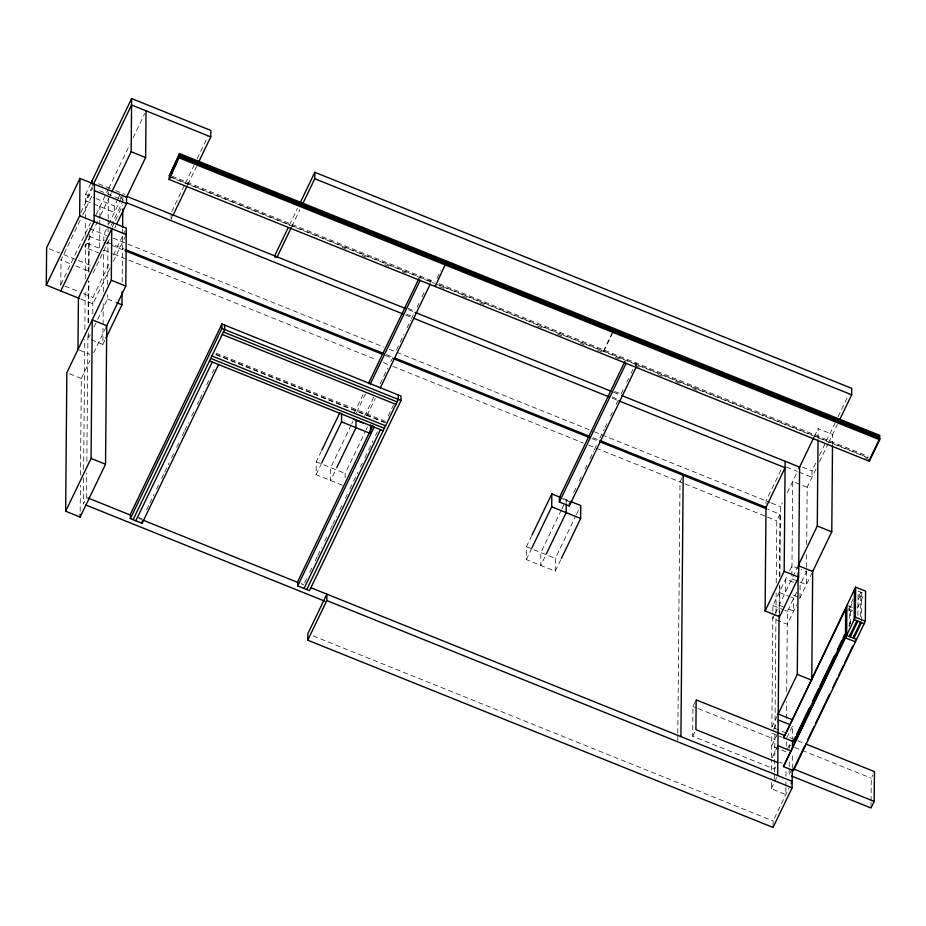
<?xml version="1.0" encoding="UTF-8"?>
<svg xmlns="http://www.w3.org/2000/svg" width="926" height="926" viewBox="0 0 926 926"><rect width="100%" height="100%" fill="white"/><g stroke="black" fill="none" stroke-linecap="round" stroke-linejoin="round"><path stroke-width="0.69" stroke-dasharray="4.63 3.47" d="M60.815 285.196L61.047 259.315M80.18 511.279L80.4 485.305M80.493 475.2L81.314 378.502L89.996 360.48M99.557 253.284L85.088 247.462L85.111 244.626M85.18 236.13L85.319 220.562M85.331 219.138L85.539 194.298L90.748 183.487M83.583 478.024L83.352 504.01L86.535 497.424L86.743 472.873M83.653 469.366L84.775 339.437M84.856 329.332L85.215 288.912M85.296 278.807L85.597 244.151M86.847 461.333L87.924 335.733M88.039 322.734L88.398 280.867M88.468 272.209L88.757 239.001M88.468 332.897L88.41 338.615L90.262 334.784M88.549 322.896L88.908 281.458M88.989 271.445L89.313 234.29M92.797 313.891L92.936 297.42L110.229 261.468M99.603 247.624L99.788 226.384M99.8 224.972L99.846 219.3M99.858 217.888L99.962 206.556M91.049 339.68L102.89 344.437L103.041 325.859M103.064 324.436L103.261 301.563M103.342 291.563L103.7 250.124M97.635 319.447L107.474 299.005L107.52 294.711M107.601 284.71L107.972 241.836M108.053 231.836L108.111 226.118M108.122 224.694L108.157 220.4M108.168 218.976L108.365 196.115M108.377 194.68L108.4 191.821M117.949 198.743L114.488 205.942L114.43 212.39L85.493 200.734L92.334 186.508M120.785 199.183L120.808 196.601M122.151 281.967L122.556 234.799M122.568 233.375L122.602 229.081M122.845 200.502L122.88 197.365M171.067 218.119L171.102 214.253M342.423 485.247L316.113 474.668L316.229 461.773L321.183 451.471M345.132 477.712L345.166 473.417L365.62 430.914M420.138 278.24L420.161 276.029M430.069 284.456L430.104 280.034M560.809 559.663L555.23 571.249L526.292 559.605L526.408 546.722L531.362 536.409M555.23 571.249L555.345 558.366L575.798 515.863M566.261 502.598L566.284 499.739L565.045 502.309M569.34 503.79L569.363 501.568L560.658 498.072M636.046 367.356L636.093 362.923M677.786 740.325L677.832 734.549M677.844 733.114L680.008 481.914L682.659 476.415M775.687 766.994L774.634 769.193L692.717 736.239L692.972 706.469L695.623 700.959M766.033 503.756L766.057 500.897L781.428 468.95M785.873 787.482L785.815 794.589L771.335 788.767L771.427 778.812M771.497 770.282L771.59 760.339M771.613 757.48L771.821 733.137L782.343 737.374M786.336 733.022L771.867 727.199L772.851 612.723M772.863 611.287L772.921 605.558L787.366 575.555M773.06 826.154L773.106 820.992L789.091 787.771M774.541 779.264L774.599 773.488M774.611 772.053L774.935 734.515M774.981 728.739L775.965 614.69M775.976 613.243L776.15 593.034M776.231 582.929L776.775 520.852L779.947 514.254L768.013 509.45M779.102 612.422L779.333 584.989M779.414 576.331L779.947 514.254M779.588 615.327L779.854 585.313M779.923 576.748L780.525 506.719L782.366 502.887M785.885 786.058L785.919 781.799M785.966 776.104L786.024 770.42M786.232 746.125L786.278 740.395M786.463 718.715L786.614 701.538M786.695 691.525L787.389 611.38L796.638 592.177M789.16 767.932L789.102 775.016L791.742 769.518M789.172 766.52L789.23 759.424M789.334 748.081L789.357 745.245L793.316 746.842M792.274 768.592L792.413 752.954M799.983 597.86L800.099 584.977L806.453 571.77L801.187 569.652M806.604 554.57L806.338 584.665L797.136 580.949M806.685 544.534L807.183 487.226L816.292 468.29M815.725 463.139L812.009 470.871L811.952 477.318L798.525 471.913M818.04 438.611L818.133 428.576L832.601 434.41L832.52 444.434M849.431 626.439L849.605 606.391L853.089 599.145M850.415 623.962L850.566 606.773L852.881 601.946M857.904 615.443L858.113 591.089L863.483 593.253M860.613 616.531L860.821 592.189L857.927 598.219M861.423 621.172L861.678 592.524L857.615 600.974M871.019 806.569L871.053 802.31M871.065 800.897L871.262 778.21L872.848 774.912M80.863 212.482L92.6 188.094M80.192 220.203L61.035 259.998L70.399 263.771M82.657 215.075L92.554 194.529M60.827 284.502L90.482 222.877M96.13 214.519L108.053 189.749M108.678 188.453L129.848 144.468M132.962 137.997L144.792 113.412M85.088 247.462L100.031 216.406M100.656 215.121L109.372 197.006M109.986 195.71L111.236 193.117M118.528 197.539L120.264 193.939M106.293 229.289L103.839 234.405L103.781 240.841L105.622 237.01M108.759 224.185L120.438 199.9M121.051 198.627L122.903 194.784M111.155 225.516L122.845 201.231M112.011 227.402L122.857 204.866M93.144 272.927L109.824 238.26M114.766 227.993L116.005 225.423M113.319 255.055L125.068 230.667M110.182 267.915L92.878 303.867L80.84 299.017M113.273 261.502L126.249 234.533M93.954 327.121L97.022 320.732M93.676 352.841L105.495 328.279M102.89 344.437L105.344 339.333M171.727 211.672L184.76 184.598M185.385 183.302L194.066 165.256M197.18 158.809L208.35 135.59M171.055 219.404L172.294 216.834M187.816 184.598L196.497 166.541M146.574 509.775L149.086 504.566M149.711 503.269L154.098 494.16M156.598 488.951L158.473 485.05M161.61 478.534L164.11 473.336M164.747 472.029L169.122 462.919M171.634 457.71L173.509 453.809M176.646 447.304L179.146 442.096M182.283 435.59L184.158 431.678M184.783 430.382L188.545 422.569M191.682 416.063L194.182 410.855M197.319 404.349L199.194 400.449M199.819 399.141L203.581 391.339M206.706 384.822L209.218 379.625M212.343 373.109L214.23 369.208M289.398 225.168L297.466 208.396M291.829 226.453L299.897 209.693M316.113 474.668L321.079 464.354M354.056 413.378L363.409 393.944M356.51 412.626L365.863 393.191M351.151 425.092L330.698 467.595L330.594 480.49L336.161 468.892M351.776 423.807L353.014 421.226M364.624 416.087L373.988 396.652M380.216 383.7L387.705 368.143M390.818 361.672L393.319 356.487M396.432 350.005L399.546 343.523M400.171 342.226L403.921 334.46M407.035 327.978L410.774 320.199M411.399 318.903L414.512 312.432M417.013 307.247L418.888 303.358M422.001 296.876L424.502 291.702M367.09 415.334L375.192 398.493M437.06 278.309L440.707 270.739M366.245 429.629L367.483 427.06M306.599 578.831L304.087 584.04L301.563 583.021M309.724 572.326L312.236 567.117M315.361 560.612L317.248 556.7M317.873 555.403L321.635 547.59M324.76 541.085L327.272 535.876M330.397 529.371L332.284 525.47M332.909 524.162L336.659 516.361M339.796 509.844L342.921 503.339M345.433 498.13L347.308 494.229M349.82 489.021L352.945 482.515M353.57 481.219L357.957 472.11M360.469 466.901L362.344 462.988M364.856 457.791L367.981 451.275M368.606 449.978L372.993 440.869M375.493 435.66L377.38 431.759M388.283 415.82L391.42 409.304M391.675 408.771L393.504 404.986M603.277 351.336L613 331.138M603.879 351.278L612.387 333.615M526.292 559.605L531.871 548.018M561.33 510.041L540.877 552.544L540.761 565.427L546.34 553.841M561.943 508.756L564.432 503.605M573.726 492.505L576.215 487.319M579.34 480.837L581.204 476.948M584.954 469.181L586.818 465.292M589.943 458.81L593.682 451.043M594.307 449.747L597.42 443.265M599.921 438.079L604.284 429.004M604.909 427.708L607.398 422.534M610.523 416.052L612.387 412.163M616.126 404.384L618.001 400.507M621.115 394.025L623.615 388.839M626.728 382.357L628.604 378.468M631.092 373.294L632.967 369.405M576.423 514.578L580.139 506.846M787.297 492.655L797.749 470.94M814.405 436.308L818.133 428.576M819.452 455.395L825.656 442.501M826.281 441.216L834.963 423.159M838.065 416.712L848.621 394.789M819.394 461.842L828.087 443.797M828.701 442.501L837.393 424.444M692.717 736.239L695.901 729.63M789.67 570.752L791.985 565.948L799.879 569.12M774.668 614.586L772.805 618.452L787.274 624.274L796.58 604.944M775.282 613.301L798.224 565.636M799.682 598.509L812.692 571.458M771.867 727.199L777.643 715.196M773.546 729.538L777.597 721.134M777.527 733.924L771.705 746.032L786.174 751.854L790.804 742.247M772.168 757.711L777.956 745.708M786.868 737.767L792.644 725.752L792.529 738.647L787.274 736.529M848.76 626.08L851.897 619.575M857.418 608.093L863.229 596.031M771.335 788.767L774.229 782.759M774.807 781.556L777.69 775.56M171.831 176.102L435.232 282.094M439.26 283.715L868.032 456.263M171.819 177.306L433.889 282.766M439.248 284.919L868.021 457.467M169.145 176.635L434.444 283.391M435.787 283.935L868.021 457.872M341.983 247.392L346 249.013M362.078 255.483L366.106 257.104M384.857 264.651L388.885 266.271M402.278 271.665L406.306 273.286M439.804 286.759L443.82 288.38M462.583 295.926L466.6 297.547M479.992 302.941L484.02 304.55M537.612 326.126L541.629 327.746M557.707 334.217L561.735 335.825M580.486 343.384L584.514 344.993M597.907 350.387L601.935 352.007M615.304 357.39L619.32 358.999M635.363 365.457L639.368 367.078M658.085 374.602L662.102 376.222M675.471 381.605L679.487 383.214M692.856 388.596L699.535 391.281M865.335 458.011L869.352 459.62M98.48 183.742L110.379 188.522M115.576 190.617L124.906 194.367M408.007 308.3L414.709 310.997M614.702 391.478L620.073 393.643M802.611 467.098L812.009 470.871M408.435 309.689L413.795 311.854M613.533 392.23L620.235 394.927M99.742 190.71L123.528 200.282M406.607 314.203L411.977 316.356M611.959 396.837L618.672 399.546M786.452 467.051L797.182 471.38M405.692 315.06L412.394 317.757M612.132 398.134L617.503 400.287M85.539 194.298L94.753 198.002M96.072 198.534L114.488 205.942M807.183 487.226L792.714 481.404L791.869 578.831L795.816 580.428M89.359 228.583L106.513 235.482M113.215 238.179L126.619 243.573M127.962 244.117L384.001 347.146M389.371 349.31L593.126 431.308M594.469 431.84L770.004 502.482M771.312 503.015L780.525 506.719M107.798 242.462L123.887 248.944M386.628 354.67L393.33 357.367M593.068 437.743L598.439 439.908M88.78 236.118L123.667 250.147M385.309 355.445L392.022 358.142M591.945 438.6L597.305 440.753M86.951 243.249L99.024 248.11M104.395 250.275L112.44 253.504M113.782 254.048L376.766 359.878M383.48 362.575L391.524 365.816M392.867 366.36L583.403 443.033M588.774 445.198L683.99 483.511M685.309 484.043L766.172 516.581M767.492 517.113L776.775 520.852M49.252 248.805L59.773 253.041M63.767 254.638L77.147 260.021M78.49 260.565L91.859 265.947M75.758 265.924L89.127 271.306M107.474 299.005L115.368 302.177M64.843 286.111L78.224 291.493M83.572 293.646L92.936 297.42M793.524 582.327L785.63 579.155L785.514 592.038L788.142 593.103M848.135 605.789L853.274 607.861M215.955 353.119L385.61 421.388M215.943 354.322L385.598 422.603M848.181 608.776L853.159 610.778M215.943 354.727L384.255 422.464M848.181 609.979L851.908 611.484M563.656 498.674L568.923 500.792M793.408 595.221L798.675 597.339M779.275 592.362L789.797 596.587M791.117 597.12L793.744 598.184L793.628 611.067L785.734 607.896M779.16 605.245L784.426 607.363M772.921 605.558L783.442 609.794M784.762 610.327L787.389 611.38M79.277 350.121L89.799 354.357M316.229 461.773L345.166 473.417M526.408 546.722L555.345 558.366M69.485 373.745L81.314 378.502M797.818 740.777L804.428 743.428M692.972 706.469L696.942 708.054M698.262 708.587L774.888 739.423M794.635 747.375L871.262 778.21M779.495 762.086L782.123 763.151M138.391 517.356L142.187 518.884M138.854 518.479L141.539 519.555M301.216 583.808L303.902 584.896M313.173 635.907L773.106 820.992"/><path stroke-width="1.39" d="M79.497 298.485L46.3 285.115L46.624 247.74L79.983 178.417L126.561 197.157L126.515 203.604L116.63 224.138M65.653 511.233L91.072 458.428L92.264 319.875L106.733 325.697L105.541 464.25L80.122 517.055L65.653 511.233L66.846 372.68L111.328 280.265L111.768 228.71L78.409 298.045L77.969 349.588M46.3 285.115L79.659 215.793L79.983 178.417M80.122 517.055L80.157 514.173M91.871 183.672L91.894 181.091M94.452 184.239L94.139 221.615L60.769 290.938M105.958 338.048L121.954 304.828L122.058 291.968M122.614 227.657L122.776 209.079M106.027 327.167L125.797 286.088L126.295 228.097L94.186 215.168M111.861 191.832L131.156 151.725L131.619 98.561L210.827 130.439L210.769 136.886L198.361 162.675M218.571 364.531L142.153 523.317L130.392 518.583L130.439 514.15L221.951 324.007L401.027 396.073L400.993 400.507L309.481 590.649L297.721 585.915L297.755 581.493L372.923 425.3M142.153 523.317L142.176 521.095M126.33 197.655L145.625 157.547L146.03 110.831M169.122 179.447L179.459 156.783L879.677 438.565L879.665 439.769L869.34 461.229L169.122 179.447L179.47 155.174L879.688 436.956L879.677 438.16L179.459 156.378M169.134 177.838L179.47 155.174M179.47 154.769L179.482 153.566L879.7 435.347L879.688 436.551L179.47 154.769L169.145 176.229L179.482 153.566M130.392 518.583L221.904 328.441L221.951 324.007M224.659 325.095L224.624 329.529L133.112 519.671M275.103 257.405L275.126 254.824L288.16 227.75M307.756 640.202L307.814 633.754L326.878 594.133L326.82 600.58L307.756 640.202L773.048 827.439L792.112 787.829L792.262 770.015M302.374 204.53L314.794 178.741L314.84 172.294L851.723 388.341L851.665 394.789L839.257 420.578M321.692 463.069L341.532 421.851L341.601 413.262M356.059 420.52L356.001 427.685L336.786 467.607M370.481 432.072L370.55 424.907M398.319 394.985L398.273 399.407L306.761 589.561M435.208 285.312L435.197 286.528L445.533 263.864M445.556 261.85L445.568 260.634M531.871 548.018L551.699 506.8L551.815 493.917L561.029 497.621M636.046 367.356L569.316 506.001L559.373 501.996L559.408 497.575L624.888 361.51M566.249 504.033L566.18 512.622L546.34 553.841M569.316 506.001L569.34 503.79M561.434 558.378L580.648 518.444L580.764 505.561L570.231 501.325M613.602 331.091L613.602 329.876M680.934 736.621L683.18 475.316M621.577 395.471L799.589 467.098L798.64 577.141L779.576 616.762L765.107 610.928L766.01 506.615M777.69 775.56L779.079 615.315M765.107 610.928L784.172 571.319L785.121 461.275M845.623 633.789L793.675 741.726L783.732 737.721L855.624 587.142L865.578 591.147L865.324 621.219L793.432 770.606L783.477 766.601L845.45 636.648M792.459 747.236L792.517 740.059M793.432 770.606L793.443 769.39M793.675 741.726L793.686 740.522M778.072 714.316L797.286 674.371L798.166 572.789M811.778 678.77L812.692 571.458L798.224 565.636M798.687 564.663L817.288 526.014L818.028 440.047M812.542 571.782L831.768 531.837L832.509 445.869M845.704 607.769L845.438 637.852L855.392 641.857L855.404 640.642M846.896 605.291L846.63 635.375L856.585 639.38M850.334 633.986L850.299 636.856L857.846 621.172M853.888 635.421L853.865 638.292L861.412 622.608M854.443 589.619L854.177 619.691L864.132 623.696M783.477 766.601L855.369 617.214L855.624 587.142M869.34 461.229L869.34 460.025M791.742 776.081L871.007 807.981L874.179 801.384L874.445 771.613L805.747 743.96M90.748 183.487L131.619 98.561M92.959 185.212L131.561 105.008L210.769 136.886M172.919 215.538L187.191 185.883M135.821 520.771L212.239 361.985M300.568 201.949L314.84 172.294M276.932 257.405L291.204 227.738M321.808 450.186L339.784 412.834M368.398 383.584L418.911 278.622M370.226 384.116L420.126 280.462M380.181 388.121L430.069 284.456M297.721 585.915L374.139 427.129M304.052 588.461L380.47 429.676M531.975 535.124L551.815 493.917M559.373 501.996L626.103 363.351M798.907 468.521L813.792 437.593M869.954 458.764L879.677 438.565M783.732 737.721L845.693 608.984M794.311 739.214L795.561 736.621M796.811 734.017L809.336 708.008M812.461 701.503L818.723 688.504M819.973 685.9L834.372 655.99M837.498 649.485L841.884 640.387M843.135 637.783L844.385 635.178M849.35 636.463L856.897 620.79M853.02 637.945L860.567 622.26M794.068 768.094L804.706 745.986M807.831 739.48L814.093 726.482M815.343 723.877L829.742 693.968M832.868 687.462L837.254 678.364M838.505 675.76L843.505 665.354M844.755 662.75L852.892 645.85M791.012 783.778L792.17 781.382L310.604 587.593M314.794 178.741L851.665 394.789M179.447 157.987L879.665 439.769M131.156 151.725L145.625 157.547M126.92 196.405L405.75 308.613M415.137 312.386L610.847 391.154M126.862 202.852L403.018 313.983M413.737 318.289L609.458 397.057M618.834 400.831L785.063 467.723L765.999 507.344L599.77 440.44M94.406 190.675L126.515 203.604M79.659 215.793L126.249 234.533M817.288 526.014L831.768 531.837M125.23 249.476L383.954 353.593M394.673 357.911L589.052 436.134M125.01 250.691L382.623 354.369M393.365 358.686L589.26 437.512M599.99 441.841L766.693 508.918M111.328 280.265L125.797 286.088M221.904 328.441L400.993 400.507M223.432 332.006L397.08 401.884M222.24 334.483L395.9 404.361M116.688 302.709L121.954 304.828M784.172 571.319L798.64 577.141M211.915 355.943L385.563 425.821M855.369 617.214L865.324 621.219M210.723 358.408L384.371 428.298M209.531 360.885L383.19 430.775M353.396 419.108L363.339 423.113M341.532 421.851L370.469 433.507M551.699 506.8L580.648 518.444M797.286 674.371L811.766 680.205M778.222 713.992L792.691 719.815M778.176 719.93L790.017 724.699M784.635 735.464L696.155 699.859L695.901 729.63L777.805 762.596M793.86 739.179L796.499 740.244M91.072 458.428L105.541 464.25M777.956 745.708L791.105 751.009M793.594 768.95L874.179 801.384M87.877 497.956L130.809 515.238M142.882 520.099L298.531 582.732M326.82 600.58L792.112 787.829M86.037 505.098L324.876 601.205"/></g></svg>
